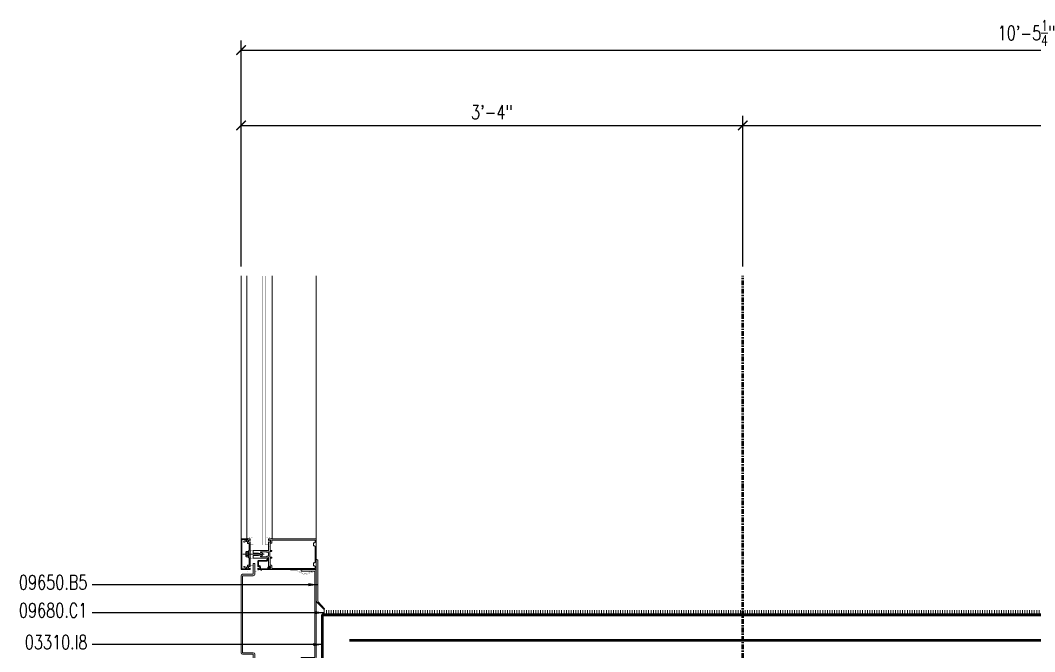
# Model space of a CAD drawing. Header units: inches. Extents: x 4066 to 5785, y 40 to 930.
# Drawn here: x 5122.3 to 5203.2, y 414.7 to 465 of the extents above; entities that cross this region are included whole.
import ezdxf

# ---------------------------------------------------------------- set-up
doc = ezdxf.new("R2010")
doc.units = ezdxf.units.IN
doc.header["$LTSCALE"] = 0.5
doc.header["$MEASUREMENT"] = 0
doc.linetypes.add('CENTER2', pattern=[1.125, 0.75, -0.125, 0.125, -0.125])
doc.layers.get('0').update_dxf_attribs({"lineweight": 18})
doc.layers.get('Defpoints').update_dxf_attribs({"color": 140, "lineweight": 18})
for name, color, linetype, lineweight in [('A-Anno-Dims', 211, 'Continuous', 18), ('A-Anno-Note', 231, 'Continuous', 25), ('A-Detl-Fine', 90, 'Continuous', 18), ('A-Detl-Medm', 31, 'Continuous', 25), ('A-Detl-Thin', 150, 'Continuous', 18), ('A-Detl-Wide', 213, 'Continuous', 50)]:
    doc.layers.add(name, color=color, linetype=linetype, lineweight=lineweight)
doc.styles.add('Arch-Dim', font='romans.shx', dxfattribs={"width": 0.75})
doc.dimstyles.new('Aec-Arch-I-96', dxfattribs={"dimscale": 96, "dimtxt": 0.09375, "dimasz": 0.0625, "dimexe": 0.0625, "dimexo": 0.0625, "dimgap": 0.03125, "dimtad": 1, "dimdec": 4, "dimzin": 3, "dimdsep": 46, "dimlunit": 4, "dimtxsty": 'Arch-Dim', "dimblk": 'ARCHTICK', "dimcen": 0.09375, "dimazin": 2, "dimtfac": 0.75, "dimtdec": 4, "dimtix": 1, "dimtmove": 2, "dimatfit": 2, "dimfxl": 1, "dimtolj": 1, "dimtzin": 0, "dimarcsym": 0})

# ---------------------------------------------------------------- blocks, each defined once
blk = doc.blocks.new('AecDtl_9650C2')
at = {"layer": 'A-Detl-Thin'}
blk.add_lwpolyline([(0.037, 0.588), (0.603, 0.022, 0.414214), (0.647, 0.022), (0.648, 0.023, 0.397145), (0.65, 0.066), (0.157, 0.621, -0.18372), (0.125, 0.704), (0.125, 3.875, 0.414214), (0, 4), (0, 0.677, 0.198912)], format="xyb", close=True, dxfattribs=at)
blk = doc.blocks.new('*U68')
at = {"layer": 'A-Detl-Wide'}
blk.add_lwpolyline([(0, 0.06), (0, 5.5), (145.808, 5.5)], dxfattribs=at)
blk = doc.blocks.new('_ArchTick')
at = {"color": 0, "linetype": 'ByBlock', "const_width": 0.15}
blk.add_lwpolyline([(-0.5, -0.5), (0.5, 0.5)], dxfattribs=at)
blk = doc.blocks.new('*D145')
at = {"layer": 'A-Anno-Dims', "color": 0, "lineweight": -2, "transparency": 16777216}
for p, q in [((5139.916, 445.366), (5139.916, 457.366)), ((5179.917, 445.366), (5179.917, 457.366)), ((5139.916, 456.616), (5179.917, 456.616))]:
    blk.add_line(p, q, dxfattribs=at)
at = {"layer": 'Defpoints', "color": 0, "transparency": 16777216}
for p in [(5179.917, 456.616), (5139.916, 444.616), (5179.917, 444.616)]:
    blk.add_point(p, dxfattribs=at)
at = {"layer": 'A-Anno-Dims', "color": 0, "lineweight": -2, "transparency": 16777216, "xscale": 0.75, "yscale": 0.75, "zscale": 0.75, "rotation": 180}
blk.add_blockref('_ArchTick', (5139.916, 456.616), dxfattribs=at)
at = {"layer": 'A-Anno-Dims', "color": 0, "lineweight": -2, "transparency": 16777216, "xscale": 0.75, "yscale": 0.75, "zscale": 0.75}
blk.add_blockref('_ArchTick', (5179.917, 456.616), dxfattribs=at)
at = {"layer": 'A-Anno-Dims', "color": 0, "transparency": 16777216, "insert": (5159.917, 457.66), "char_height": 1.125, "attachment_point": 5, "style": 'Arch-Dim'}
blk.add_mtext('\\A1;3\'-4"', dxfattribs=at)
blk = doc.blocks.new('*D146')
at = {"layer": 'A-Anno-Dims', "color": 0, "lineweight": -2, "transparency": 16777216}
for p, q in [((5179.917, 445.366), (5179.917, 457.366)), ((5262.162, 367.9), (5262.162, 457.366)), ((5179.917, 456.616), (5262.162, 456.616))]:
    blk.add_line(p, q, dxfattribs=at)
at = {"layer": 'Defpoints', "color": 0, "transparency": 16777216}
for p in [(5262.162, 456.616), (5179.917, 444.616), (5262.162, 367.15)]:
    blk.add_point(p, dxfattribs=at)
at = {"layer": 'A-Anno-Dims', "color": 0, "lineweight": -2, "transparency": 16777216, "xscale": 0.75, "yscale": 0.75, "zscale": 0.75, "rotation": 180}
blk.add_blockref('_ArchTick', (5179.917, 456.616), dxfattribs=at)
at = {"layer": 'A-Anno-Dims', "color": 0, "lineweight": -2, "transparency": 16777216, "xscale": 0.75, "yscale": 0.75, "zscale": 0.75}
blk.add_blockref('_ArchTick', (5262.162, 456.616), dxfattribs=at)
at = {"layer": 'A-Anno-Dims', "color": 0, "transparency": 16777216, "insert": (5221.039, 457.975), "char_height": 1.125, "attachment_point": 5, "style": 'Arch-Dim'}
blk.add_mtext('\\A1;6\'-10{\\H0.750000x;\\S1/4;}"', dxfattribs=at)
blk = doc.blocks.new('*D148')
at = {"layer": 'A-Anno-Dims', "color": 0, "lineweight": -2, "transparency": 16777216}
for p, q in [((5139.916, 445.366), (5139.916, 463.366)), ((5265.163, 451.549), (5265.163, 463.366)), ((5139.916, 462.616), (5265.163, 462.616))]:
    blk.add_line(p, q, dxfattribs=at)
at = {"layer": 'Defpoints', "color": 0, "transparency": 16777216}
for p in [(5265.163, 462.616), (5265.163, 450.799), (5139.916, 444.616)]:
    blk.add_point(p, dxfattribs=at)
at = {"layer": 'A-Anno-Dims', "color": 0, "lineweight": -2, "transparency": 16777216, "xscale": 0.75, "yscale": 0.75, "zscale": 0.75, "rotation": 180}
blk.add_blockref('_ArchTick', (5139.916, 462.616), dxfattribs=at)
at = {"layer": 'A-Anno-Dims', "color": 0, "lineweight": -2, "transparency": 16777216, "xscale": 0.75, "yscale": 0.75, "zscale": 0.75}
blk.add_blockref('_ArchTick', (5265.163, 462.616), dxfattribs=at)
at = {"layer": 'A-Anno-Dims', "color": 0, "transparency": 16777216, "insert": (5202.539, 463.975), "char_height": 1.125, "attachment_point": 5, "style": 'Arch-Dim'}
blk.add_mtext('\\A1;10\'-5{\\H0.750000x;\\S1/4;}"', dxfattribs=at)

msp = doc.modelspace()

# ---------------------------------------------------------------- hatches: boundary and pattern name
at = {"layer": 'A-Detl-Thin'}
h = msp.add_hatch(dxfattribs=at)
h.set_pattern_fill('LINE', color=256, scale=1.5, angle=90, style=0)
h.set_pattern_definition([(90, (5311.91664, 417.59097), (0.1875, 1e-17), [])])
h.paths.add_polyline_path([(5146.41751, 417.96597), (5146.41751, 417.59097), (5292.22557, 417.59097), (5292.22557, 417.96597)], flags=0)

# ---------------------------------------------------------------- linework, layer by layer
at = {"layer": 'A-Detl-Fine'}
for p, q in [((5140.36646, 423.70978), (5140.36608, 444.61564)), ((5142.3986, 423.70978), (5142.39823, 444.61564)), ((5140.36646, 423.70978), (5140.36646, 423.64898)), ((5142.3986, 423.70978), (5142.3986, 423.65077)), ((5140.05512, 422.42923), (5141.74893, 422.42923)), ((5140.30623, 422.58822), (5140.30623, 422.28384)), ((5140.31852, 422.62263), (5140.33723, 422.62263)), ((5140.31852, 422.24944), (5140.33723, 422.24944)), ((5140.33723, 422.62263), (5140.33723, 422.24944)), ((5140.34115, 422.63895), (5140.48083, 422.63895)), ((5140.34115, 422.53749), (5140.48083, 422.53749)), ((5140.34115, 422.33457), (5140.48083, 422.33457)), ((5140.34115, 422.23312), (5140.48083, 422.23312)), ((5140.48083, 422.68604), (5140.52083, 422.68604)), ((5140.48083, 422.68604), (5140.48083, 422.18604)), ((5140.52083, 422.68604), (5140.52083, 422.18604)), ((5140.48083, 422.18604), (5140.52083, 422.18604)), ((5141.54354, 421.1487), (5141.54354, 421.20733))]:
    msp.add_line(p, q, dxfattribs=at)
at = {"layer": 'A-Detl-Fine', "const_width": 0.01111}
for points in [[(5140.89416, 423.78456), (5140.36646, 423.70978)], [(5140.64985, 423.18207), (5140.89416, 423.18207)], [(5141.87089, 423.78456), (5142.3986, 423.70978)], [(5142.11521, 423.18207), (5141.87089, 423.18207)], [(5140.89392, 422.7351), (5140.64962, 422.7351)], [(5140.64938, 421.55989), (5140.89369, 421.55989)], [(5140.64962, 422.12336), (5140.89392, 422.12336)], [(5141.26015, 421.6764), (5141.01583, 421.6764)], [(5140.45307, 421.02877), (5140.45033, 421.09174), (5140.4421, 421.1541), (5140.42839, 421.21525)], [(5140.42839, 420.84229), (5140.4421, 420.90343), (5140.45033, 420.9658), (5140.45307, 421.02877)], [(5140.89369, 421.20808), (5140.64938, 421.20808)], [(5141.01583, 421.0739), (5141.54354, 421.1487)], [(5141.54354, 421.20733), (5141.43054, 421.20733)], [(5144.78716, 421.20771), (5143.84024, 421.20771)], [(5143.84024, 421.20771), (5143.84024, 421.10998)], [(5143.84024, 421.10998), (5144.42658, 421.10998)], [(5144.42667, 421.10815), (5144.47051, 421.06342), (5144.51768, 421.02219), (5144.56788, 420.98462), (5144.62079, 420.95088), (5144.67609, 420.92113), (5144.73345, 420.89551), (5144.79257, 420.87419), (5144.85312, 420.85734), (5144.91479, 420.8451), (5144.97725, 420.83764), (5145.04019, 420.83512)], [(5144.47465, 421.14712), (5144.81747, 421.14712)], [(5144.47486, 421.14565), (5144.51961, 421.10032), (5144.56793, 421.05909), (5144.61947, 421.02211), (5144.67386, 420.98953), (5144.73075, 420.96153), (5144.78978, 420.93826), (5144.8506, 420.91988), (5144.91284, 420.90656), (5144.97616, 420.89844), (5145.04019, 420.8957)], [(5144.78716, 421.20771), (5144.80243, 421.20356), (5144.8133, 421.19269), (5144.81745, 421.17742)], [(5144.81747, 421.14712), (5144.81747, 421.17742)], [(5145.04019, 420.8957), (5145.1186, 420.89992), (5145.19615, 420.91227), (5145.27199, 420.93234), (5145.34526, 420.95969), (5145.4151, 420.9939)], [(5145.04019, 420.83512), (5145.11049, 420.83841), (5145.18057, 420.84804), (5145.2498, 420.86369), (5145.31757, 420.88501), (5145.38327, 420.91167), (5145.44627, 420.94334), (5145.50595, 420.97967)], [(5145.32579, 421.08639), (5145.32093, 421.08507), (5145.31748, 421.08162), (5145.31616, 421.07676)], [(5145.31616, 421.07676), (5145.31662, 421.07383), (5145.31794, 421.07121), (5145.31999, 421.06909)], [(5145.31997, 421.06907), (5145.41417, 420.9938)], [(5145.32832, 421.08606), (5145.32749, 421.08623), (5145.32664, 421.08635), (5145.32579, 421.08639)], [(5145.5933, 421.02029), (5145.32832, 421.08607)], [(5145.50576, 420.97959), (5145.57869, 420.96149)], [(5145.57873, 420.96147), (5145.58071, 420.96115), (5145.58281, 420.96094), (5145.58488, 420.96087)], [(5145.58488, 420.96087), (5145.60015, 420.96502), (5145.61103, 420.9759), (5145.61518, 420.99117)], [(5145.61518, 420.99117), (5145.61237, 421.0039), (5145.6047, 421.01411), (5145.59328, 421.02029)]]:
    msp.add_lwpolyline(points, dxfattribs=at)
at = {"layer": 'A-Detl-Fine', "linetype": 'Continuous', "const_width": 0.01111}
for points in [[(5140.89392, 422.67403), (5140.89392, 422.7351)], [(5140.89392, 422.12336), (5140.89392, 422.18444)]]:
    msp.add_lwpolyline(points, dxfattribs=at)
at = {"layer": 'A-Detl-Fine'}
for centre, radius, start, end in [((5140.36054, 422.58822), 0.05431, 110.9107, 249.0893), ((5140.36054, 422.28384), 0.05431, 110.9107, 249.0893), ((5140.47108, 422.43604), 0.16485, 142.0123, 217.9877)]:
    msp.add_arc(centre, radius, start, end, dxfattribs=at)
at = {"layer": 'A-Detl-Medm', "linetype": 'Continuous', "const_width": 0.01111}
for points in [[(5140.89411, 423.16215), (5140.89357, 444.61564)], [(5141.13843, 423.16215), (5141.13788, 444.61564)], [(5141.62649, 444.61564), (5141.62704, 423.16215)], [(5141.87077, 444.61564), (5141.87114, 423.16215)], [(5141.87114, 423.16215), (5140.89392, 423.16215)], [(5141.62684, 423.40645), (5141.13823, 423.40645)]]:
    msp.add_lwpolyline(points, dxfattribs=at)
at = {"layer": 'A-Detl-Thin'}
for p, q in [((5139.91669, 423.65077), (5139.91632, 444.61564)), ((5145.91701, 423.65077), (5145.9165, 444.61564)), ((5139.91669, 421.20771), (5139.91669, 423.65077)), ((5139.91669, 423.65077), (5140.35058, 423.65077)), ((5140.33105, 423.60189), (5139.97533, 423.60189)), ((5139.97533, 423.60189), (5139.97533, 421.25657)), ((5140.33105, 423.57258), (5140.33105, 423.60189)), ((5140.33107, 423.57258), (5140.33105, 423.57258)), ((5140.3364, 423.55287), (5140.33107, 423.57258)), ((5140.35041, 423.53887), (5140.3364, 423.55287)), ((5140.37012, 423.53353), (5140.35041, 423.53887)), ((5140.35058, 423.65077), (5140.35058, 423.65073)), ((5140.35058, 423.65073), (5140.38015, 423.64272)), ((5140.38983, 423.53886), (5140.37012, 423.53353)), ((5140.38015, 423.64272), (5140.40117, 423.6217)), ((5140.40384, 423.55287), (5140.38983, 423.53886)), ((5140.40117, 423.6217), (5140.4092, 423.59213)), ((5140.40918, 423.57258), (5140.40384, 423.55287)), ((5140.40922, 423.57258), (5140.40918, 423.57258)), ((5140.4092, 423.59213), (5140.40922, 423.59213)), ((5140.40922, 423.59213), (5140.40922, 423.57258)), ((5142.11543, 423.55109), (5142.11543, 423.63122)), ((5142.11543, 423.63122), (5142.11547, 423.63122)), ((5142.11547, 423.55109), (5142.11543, 423.55109)), ((5142.11543, 423.05466), (5142.11543, 423.39863)), ((5142.11543, 423.39863), (5142.11547, 423.39863)), ((5142.1301, 423.03999), (5142.11543, 423.05466)), ((5142.11543, 423.02533), (5142.1301, 423.03999)), ((5142.11543, 422.68624), (5142.11543, 423.02533)), ((5142.11547, 423.63122), (5142.11814, 423.64106)), ((5142.11991, 423.54055), (5142.11547, 423.55109)), ((5142.11547, 423.39863), (5142.11991, 423.40917)), ((5142.11814, 423.64106), (5142.12513, 423.64806)), ((5142.1299, 423.53643), (5142.11991, 423.54055)), ((5142.11991, 423.40917), (5142.1299, 423.41329)), ((5142.12513, 423.64806), (5142.13498, 423.65073)), ((5142.14048, 423.54078), (5142.1299, 423.53643)), ((5142.1299, 423.41329), (5142.14048, 423.40894)), ((5142.13498, 423.65073), (5142.13498, 423.65077)), ((5142.13498, 423.65077), (5145.91684, 423.65077)), ((5142.14054, 423.54077), (5142.14048, 423.54078)), ((5142.14048, 423.40894), (5142.14048, 423.40899)), ((5142.14048, 423.40899), (5142.15878, 423.39485)), ((5142.15883, 423.55488), (5142.14054, 423.54077)), ((5142.15878, 423.39485), (5142.17995, 423.38604)), ((5142.17999, 423.56367), (5142.15883, 423.55488)), ((5142.17995, 423.38604), (5142.20288, 423.38301)), ((5142.2029, 423.56669), (5142.17999, 423.56367)), ((5142.20288, 423.38301), (5142.2029, 423.38299)), ((5142.21317, 423.56671), (5142.2029, 423.56671)), ((5142.2029, 423.56671), (5142.2029, 423.56669)), ((5142.2029, 423.38299), (5142.21317, 423.38299)), ((5142.23782, 423.56004), (5142.21317, 423.56671)), ((5142.21317, 423.38301), (5142.23782, 423.38968)), ((5142.21317, 423.38299), (5142.21317, 423.38301)), ((5142.3402, 423.30384), (5142.23759, 423.30384)), ((5142.23759, 423.30384), (5142.23759, 422.7351)), ((5142.25535, 423.54251), (5142.23782, 423.56004)), ((5142.23782, 423.38968), (5142.25535, 423.40721)), ((5142.262, 423.51785), (5142.25535, 423.54251)), ((5142.25535, 423.40721), (5142.262, 423.43187)), ((5142.26202, 423.51785), (5142.262, 423.51785)), ((5142.262, 423.43187), (5142.26202, 423.43187)), ((5142.26202, 423.43187), (5142.26202, 423.51785)), ((5142.35005, 423.30654), (5142.3402, 423.30388)), ((5142.3402, 423.30388), (5142.3402, 423.30384)), ((5142.35705, 423.31354), (5142.35005, 423.30654)), ((5142.35973, 423.32338), (5142.35705, 423.31354)), ((5142.35975, 423.32338), (5142.35973, 423.32338)), ((5142.35977, 423.52373), (5142.35975, 423.52373)), ((5142.35975, 423.52373), (5142.35975, 423.32338)), ((5142.36376, 423.53851), (5142.35977, 423.52373)), ((5142.37427, 423.54902), (5142.36376, 423.53851)), ((5142.38906, 423.55301), (5142.37427, 423.54902)), ((5145.81912, 423.55303), (5142.38906, 423.55303)), ((5142.38906, 423.55303), (5142.38906, 423.55301)), ((5145.70184, 423.1084), (5145.70184, 423.33805)), ((5145.70184, 423.33805), (5145.76048, 423.33805)), ((5145.76048, 423.1084), (5145.70184, 423.1084)), ((5145.76048, 423.33806), (5145.79006, 423.34607)), ((5145.76048, 423.33805), (5145.76048, 423.33806)), ((5145.76048, 423.10838), (5145.76048, 423.1084)), ((5145.79006, 423.10038), (5145.76048, 423.10838)), ((5145.79006, 423.34607), (5145.81109, 423.3671)), ((5145.81109, 423.07934), (5145.79006, 423.10038)), ((5145.81109, 423.3671), (5145.81908, 423.39669)), ((5145.81908, 423.04976), (5145.81109, 423.07934)), ((5145.81908, 423.39669), (5145.81912, 423.39669)), ((5145.81912, 423.04976), (5145.81908, 423.04976)), ((5145.81912, 423.39669), (5145.81912, 423.55303)), ((5145.81912, 421.80869), (5145.81912, 423.04976)), ((5145.91684, 423.65077), (5145.91684, 421.20771)), ((5140.87925, 422.68136), (5140.89392, 422.69601)), ((5140.89392, 422.6667), (5140.87925, 422.68136)), ((5140.87925, 422.5807), (5140.89392, 422.59536)), ((5140.89392, 422.56605), (5140.87925, 422.5807)), ((5140.87925, 422.27776), (5140.89392, 422.29242)), ((5140.89392, 422.2631), (5140.87925, 422.27776)), ((5140.89392, 422.69601), (5140.89392, 422.7351)), ((5140.89392, 422.7351), (5142.0314, 422.7351)), ((5140.89392, 422.59536), (5140.89392, 422.6667)), ((5140.89392, 422.52696), (5140.89392, 422.56605)), ((5141.31413, 422.52696), (5140.89392, 422.52696)), ((5140.89392, 422.29242), (5140.89392, 422.33152)), ((5140.89392, 422.33152), (5141.31413, 422.33152)), ((5140.89392, 422.19178), (5140.89392, 422.2631)), ((5141.52726, 422.46983), (5141.31413, 422.52696)), ((5141.31413, 422.33152), (5141.52726, 422.38862)), ((5141.47431, 422.59864), (5141.47771, 422.62439)), ((5141.49466, 422.57976), (5141.47431, 422.59864)), ((5141.47432, 422.25982), (5141.49468, 422.2787)), ((5141.47771, 422.23408), (5141.47432, 422.25982)), ((5141.47771, 422.62439), (5141.50225, 422.63735)), ((5141.50225, 422.2211), (5141.47771, 422.23408)), ((5141.49468, 422.57974), (5141.49466, 422.57976)), ((5141.55257, 422.56423), (5141.49468, 422.57974)), ((5141.49468, 422.27872), (5141.55257, 422.29424)), ((5141.49468, 422.2787), (5141.49468, 422.27872)), ((5141.50225, 422.63735), (5141.50225, 422.63739)), ((5141.50225, 422.63739), (5141.9552, 422.63739)), ((5141.50225, 422.22109), (5141.50225, 422.2211)), ((5141.9552, 422.22109), (5141.50225, 422.22109)), ((5141.52726, 422.46982), (5141.52726, 422.46983)), ((5141.55496, 422.44631), (5141.52726, 422.46982)), ((5141.52726, 422.38864), (5141.55496, 422.41215)), ((5141.52726, 422.38862), (5141.52726, 422.38864)), ((5141.55255, 422.56422), (5141.55257, 422.56423)), ((5141.6033, 422.53958), (5141.55255, 422.56422)), ((5141.55255, 422.29424), (5141.6033, 422.31888)), ((5141.55257, 422.29424), (5141.55255, 422.29424)), ((5141.55496, 422.41215), (5141.55496, 422.44631)), ((5141.63713, 422.50101), (5141.6033, 422.53958)), ((5141.6033, 422.31888), (5141.63713, 422.35745)), ((5141.65405, 422.45408), (5141.63713, 422.50101)), ((5141.63713, 422.35745), (5141.65405, 422.40437)), ((5141.65405, 422.40437), (5141.65405, 422.45408)), ((5141.9552, 422.63739), (5141.9552, 422.63742)), ((5141.9552, 422.63742), (5141.97917, 422.60621)), ((5141.95521, 422.22112), (5141.9552, 422.22109)), ((5141.97922, 422.25232), (5141.95521, 422.22112)), ((5141.97917, 422.60621), (5142.01221, 422.58597)), ((5142.01227, 422.27254), (5141.97922, 422.25232)), ((5142.01221, 422.58597), (5142.05091, 422.57877)), ((5142.05096, 422.27971), (5142.01227, 422.27254)), ((5142.0314, 422.7351), (5142.03632, 422.73375)), ((5142.03632, 422.73375), (5142.03982, 422.73026)), ((5142.03982, 422.73026), (5142.04116, 422.72533)), ((5142.04116, 422.72533), (5142.04118, 422.72533)), ((5142.04118, 422.72533), (5142.04118, 422.68624)), ((5142.04118, 422.68624), (5142.0412, 422.68624)), ((5142.0412, 422.68624), (5142.04252, 422.68132)), ((5142.04252, 422.68132), (5142.04602, 422.67782)), ((5142.04602, 422.67782), (5142.05094, 422.6765)), ((5142.05091, 422.57877), (5142.05094, 422.57875)), ((5142.05094, 422.6765), (5142.05094, 422.67646)), ((5142.05094, 422.67646), (5142.10567, 422.67646)), ((5142.05094, 422.57875), (5142.11543, 422.57875)), ((5142.11543, 422.27972), (5142.05094, 422.27972)), ((5142.05094, 422.27972), (5142.05096, 422.27971)), ((5142.10567, 422.67648), (5142.1106, 422.67781)), ((5142.10567, 422.67646), (5142.10567, 422.67648)), ((5142.1106, 422.67781), (5142.1141, 422.68132)), ((5142.1141, 422.68132), (5142.11543, 422.68624)), ((5142.11543, 422.57875), (5142.11543, 422.27972)), ((5142.3402, 422.65693), (5142.21317, 422.65693)), ((5142.21317, 422.65693), (5142.21317, 422.20154)), ((5142.23759, 422.7351), (5142.3402, 422.7351)), ((5142.3402, 422.7351), (5142.3402, 422.73508)), ((5142.3402, 422.73508), (5142.35005, 422.7324)), ((5142.35005, 422.65962), (5142.3402, 422.65695)), ((5142.3402, 422.65695), (5142.3402, 422.65693)), ((5142.35005, 422.7324), (5142.35705, 422.7254)), ((5142.35705, 422.66661), (5142.35005, 422.65962)), ((5142.35705, 422.7254), (5142.35971, 422.71555)), ((5142.35973, 422.67646), (5142.35705, 422.66661)), ((5142.35971, 422.71555), (5142.35975, 422.71555)), ((5142.35975, 422.67646), (5142.35973, 422.67646)), ((5142.35975, 422.71555), (5142.35975, 422.67646)), ((5140.87925, 422.17711), (5140.89392, 422.19178)), ((5140.89392, 422.16245), (5140.87925, 422.17711)), ((5140.89392, 422.12336), (5140.89392, 422.16245)), ((5142.0314, 422.12336), (5140.89392, 422.12336)), ((5141.26041, 421.8742), (5141.26037, 421.87418)), ((5141.26037, 421.87418), (5141.26037, 421.45983)), ((5141.26037, 421.45983), (5141.26041, 421.45983)), ((5141.2684, 421.90378), (5141.26041, 421.8742)), ((5141.26041, 421.45983), (5141.26484, 421.44928)), ((5141.26484, 421.44928), (5141.27484, 421.44516)), ((5141.28943, 421.9248), (5141.2684, 421.90378)), ((5141.27484, 421.44516), (5141.28541, 421.44952)), ((5141.28541, 421.44952), (5141.28545, 421.4495)), ((5141.28545, 421.4495), (5141.30377, 421.46361)), ((5141.31901, 421.93278), (5141.28943, 421.9248)), ((5141.30377, 421.46361), (5141.32493, 421.47241)), ((5141.92684, 421.9328), (5141.31901, 421.9328)), ((5141.31901, 421.9328), (5141.31901, 421.93278)), ((5141.31901, 421.5341), (5141.31901, 421.87418)), ((5141.31901, 421.87418), (5141.92684, 421.87418)), ((5141.3581, 421.5341), (5141.31901, 421.5341)), ((5141.32493, 421.47241), (5141.34783, 421.47544)), ((5141.34783, 421.47544), (5141.34783, 421.47546)), ((5141.34783, 421.47546), (5141.3581, 421.47546)), ((5141.3581, 421.53408), (5141.3581, 421.5341)), ((5141.41235, 421.51943), (5141.3581, 421.53408)), ((5141.3581, 421.47546), (5141.3581, 421.47544)), ((5141.3581, 421.47544), (5141.38274, 421.46877)), ((5141.38274, 421.46877), (5141.40026, 421.45125)), ((5141.40026, 421.45125), (5141.40694, 421.4266)), ((5141.40694, 421.4266), (5141.40696, 421.4266)), ((5141.40696, 421.4266), (5141.40696, 421.3406)), ((5141.45092, 421.48086), (5141.41235, 421.51943)), ((5141.46557, 421.4266), (5141.45092, 421.48086)), ((5141.46559, 421.4266), (5141.46557, 421.4266)), ((5141.46559, 421.26635), (5141.46559, 421.4266)), ((5142.049, 422.05496), (5141.92684, 421.9328)), ((5141.92684, 421.87418), (5141.94205, 421.87619)), ((5141.94205, 421.87619), (5141.95611, 421.88201)), ((5141.95611, 421.88201), (5141.96829, 421.89135)), ((5141.96829, 421.89135), (5141.96831, 421.89135)), ((5141.96831, 421.89135), (5142.09044, 422.01349)), ((5142.03632, 422.12472), (5142.0314, 422.12339)), ((5142.0314, 422.12339), (5142.0314, 422.12336)), ((5142.03982, 422.12822), (5142.03632, 422.12472)), ((5142.04116, 422.13314), (5142.03982, 422.12822)), ((5142.04118, 422.13314), (5142.04116, 422.13314)), ((5142.0412, 422.17223), (5142.04118, 422.17223)), ((5142.04118, 422.17223), (5142.04118, 422.13314)), ((5142.04252, 422.17716), (5142.0412, 422.17223)), ((5142.04602, 422.18065), (5142.04252, 422.17716)), ((5142.05094, 422.18197), (5142.04602, 422.18065)), ((5142.04904, 422.16245), (5142.049, 422.16245)), ((5142.049, 422.16245), (5142.049, 422.05496)), ((5142.05169, 422.1723), (5142.04904, 422.16245)), ((5142.10567, 422.18199), (5142.05094, 422.18199)), ((5142.05094, 422.18199), (5142.05094, 422.18197)), ((5142.05869, 422.1793), (5142.05169, 422.1723)), ((5142.06854, 422.18196), (5142.05869, 422.1793)), ((5142.08809, 422.18199), (5142.06854, 422.18199)), ((5142.06854, 422.18199), (5142.06854, 422.18196)), ((5142.11543, 421.4002), (5142.08585, 421.39221)), ((5142.08809, 422.18197), (5142.08809, 422.18199)), ((5142.09794, 422.17931), (5142.08809, 422.18197)), ((5142.09044, 422.01351), (5142.09979, 422.02569)), ((5142.09044, 422.01349), (5142.09044, 422.01351)), ((5142.10495, 422.1723), (5142.09794, 422.17931)), ((5142.09979, 422.02569), (5142.10561, 422.03975)), ((5142.10762, 422.16245), (5142.10495, 422.1723)), ((5142.10561, 422.03975), (5142.10762, 422.05496)), ((5142.1106, 422.18066), (5142.10567, 422.18199)), ((5142.10763, 422.16245), (5142.10762, 422.16245)), ((5142.10762, 422.05496), (5142.10763, 422.05496)), ((5142.10763, 422.05496), (5142.10763, 422.16245)), ((5142.1141, 422.17716), (5142.1106, 422.18066)), ((5142.11543, 422.17223), (5142.1141, 422.17716)), ((5142.11543, 421.83312), (5142.11543, 422.17223)), ((5142.1301, 421.81848), (5142.11543, 421.83312)), ((5142.11543, 421.80381), (5142.1301, 421.81848)), ((5142.11543, 421.45983), (5142.11543, 421.80381)), ((5142.11547, 421.45983), (5142.11543, 421.45983)), ((5142.21317, 421.40021), (5142.11543, 421.40021)), ((5142.11543, 421.40021), (5142.11543, 421.4002)), ((5142.11991, 421.44929), (5142.11547, 421.45983)), ((5142.1299, 421.44516), (5142.11991, 421.44929)), ((5142.14048, 421.44952), (5142.1299, 421.44516)), ((5142.14054, 421.44952), (5142.14048, 421.44952)), ((5142.15883, 421.46363), (5142.14054, 421.44952)), ((5142.17999, 421.47243), (5142.15883, 421.46363)), ((5142.2029, 421.47544), (5142.17999, 421.47243)), ((5142.21317, 421.47546), (5142.2029, 421.47546)), ((5142.2029, 421.47546), (5142.2029, 421.47544)), ((5142.21317, 422.20154), (5142.3402, 422.20154)), ((5142.23782, 421.4688), (5142.21317, 421.47546)), ((5142.23477, 421.39081), (5142.21317, 421.40021)), ((5142.3402, 422.12336), (5142.23759, 422.12336)), ((5142.23759, 422.12336), (5142.23759, 421.55462)), ((5142.23759, 421.55462), (5142.3402, 421.55462)), ((5142.25535, 421.45126), (5142.23782, 421.4688)), ((5142.262, 421.4266), (5142.25535, 421.45126)), ((5142.26202, 421.4266), (5142.262, 421.4266)), ((5142.26202, 421.3406), (5142.26202, 421.4266)), ((5142.3402, 422.20154), (5142.3402, 422.20152)), ((5142.3402, 422.20152), (5142.35005, 422.19885)), ((5142.35005, 422.12606), (5142.3402, 422.12339)), ((5142.3402, 422.12339), (5142.3402, 422.12336)), ((5142.3402, 421.55462), (5142.3402, 421.5546)), ((5142.3402, 421.5546), (5142.35005, 421.55192)), ((5142.35005, 422.19885), (5142.35705, 422.19184)), ((5142.35705, 422.13306), (5142.35005, 422.12606)), ((5142.35005, 421.55192), (5142.35705, 421.54492)), ((5142.35705, 422.19184), (5142.35971, 422.18199)), ((5142.35973, 422.1429), (5142.35705, 422.13306)), ((5142.35705, 421.54492), (5142.35971, 421.53507)), ((5142.35971, 422.18199), (5142.35975, 422.18199)), ((5142.35971, 421.53507), (5142.35975, 421.53507)), ((5142.35975, 422.1429), (5142.35973, 422.1429)), ((5142.35975, 422.18199), (5142.35975, 422.1429)), ((5142.35975, 421.53507), (5142.35975, 421.33475)), ((5145.70184, 421.52042), (5145.70184, 421.75006)), ((5145.70184, 421.75006), (5145.76048, 421.75006)), ((5145.76048, 421.52042), (5145.70184, 421.52042)), ((5145.76048, 421.75008), (5145.79006, 421.75807)), ((5145.76048, 421.75006), (5145.76048, 421.75008)), ((5145.76048, 421.52041), (5145.76048, 421.52042)), ((5145.79006, 421.51241), (5145.76048, 421.52041)), ((5145.79006, 421.75807), (5145.81109, 421.77911)), ((5145.81109, 421.49137), (5145.79006, 421.51241)), ((5145.81109, 421.77911), (5145.81908, 421.80869)), ((5145.81908, 421.46178), (5145.81109, 421.49137)), ((5145.81908, 421.80869), (5145.81912, 421.80869)), ((5145.81912, 421.46178), (5145.81908, 421.46178)), ((5145.81912, 421.30544), (5145.81912, 421.46178)), ((5140.35058, 421.20771), (5139.91669, 421.20771)), ((5139.97533, 421.25657), (5140.33105, 421.25657)), ((5140.33105, 421.25657), (5140.33105, 421.28589)), ((5140.33105, 421.28589), (5140.33107, 421.28589)), ((5140.33107, 421.28589), (5140.33641, 421.30561)), ((5140.33641, 421.30561), (5140.35042, 421.31962)), ((5140.35042, 421.31962), (5140.37012, 421.32495)), ((5140.38015, 421.21576), (5140.35058, 421.20775)), ((5140.35058, 421.20775), (5140.35058, 421.20771)), ((5140.37012, 421.32495), (5140.38983, 421.31961)), ((5140.40117, 421.23678), (5140.38015, 421.21576)), ((5140.38983, 421.31961), (5140.40384, 421.3056)), ((5140.40918, 421.26635), (5140.40117, 421.23678)), ((5140.40384, 421.3056), (5140.40918, 421.28589)), ((5140.40918, 421.28589), (5140.40922, 421.28589)), ((5140.40922, 421.26635), (5140.40918, 421.26635)), ((5140.40922, 421.28589), (5140.40922, 421.26635)), ((5141.26041, 421.30738), (5141.26037, 421.30738)), ((5141.26037, 421.30738), (5141.26037, 421.22725)), ((5141.26037, 421.22725), (5141.26041, 421.22725)), ((5141.26484, 421.31792), (5141.26041, 421.30738)), ((5141.26041, 421.22725), (5141.26306, 421.21741)), ((5141.26306, 421.21741), (5141.27007, 421.2104)), ((5141.27484, 421.32204), (5141.26484, 421.31792)), ((5141.27007, 421.2104), (5141.27992, 421.20775)), ((5141.28541, 421.31769), (5141.27484, 421.32204)), ((5141.27992, 421.20775), (5141.27992, 421.20771)), ((5141.27992, 421.20771), (5142.09591, 421.20771)), ((5141.30373, 421.30363), (5141.28541, 421.31775)), ((5141.28541, 421.31775), (5141.28541, 421.31769)), ((5141.32489, 421.29482), (5141.30373, 421.30363)), ((5141.34781, 421.29177), (5141.32489, 421.29482)), ((5141.34783, 421.29175), (5141.34781, 421.29177)), ((5141.3581, 421.29175), (5141.34783, 421.29175)), ((5141.38274, 421.29844), (5141.3581, 421.29177)), ((5141.3581, 421.29177), (5141.3581, 421.29175)), ((5141.40026, 421.31596), (5141.38274, 421.29844)), ((5141.40694, 421.3406), (5141.40026, 421.31596)), ((5141.40696, 421.3406), (5141.40694, 421.3406)), ((5142.05681, 421.26635), (5141.46559, 421.26635)), ((5142.05683, 421.34161), (5142.05681, 421.34159)), ((5142.05681, 421.34159), (5142.05681, 421.26635)), ((5142.06483, 421.37119), (5142.05683, 421.34161)), ((5142.08585, 421.39221), (5142.06483, 421.37119)), ((5142.09591, 421.20773), (5142.10576, 421.2104)), ((5142.09591, 421.20771), (5142.09591, 421.20773)), ((5142.10576, 421.2104), (5142.11276, 421.2174)), ((5142.11276, 421.2174), (5142.11543, 421.22725)), ((5142.11543, 421.34159), (5142.16431, 421.34159)), ((5142.11543, 421.22725), (5142.11543, 421.34159)), ((5142.11543, 421.22725), (5142.11543, 421.30738)), ((5142.11543, 421.30738), (5142.11547, 421.30738)), ((5142.11547, 421.22725), (5142.11543, 421.22725)), ((5142.11547, 421.30738), (5142.11991, 421.31792)), ((5142.11814, 421.21741), (5142.11547, 421.22725)), ((5142.12513, 421.21041), (5142.11814, 421.21741)), ((5142.11991, 421.31792), (5142.1299, 421.32204)), ((5142.13498, 421.20775), (5142.12513, 421.21041)), ((5142.1299, 421.32204), (5142.14048, 421.31769)), ((5142.13498, 421.20771), (5142.13498, 421.20775)), ((5145.91684, 421.20771), (5142.13498, 421.20771)), ((5142.14048, 421.31769), (5142.14048, 421.31775)), ((5142.14048, 421.31775), (5142.15878, 421.30361)), ((5142.15878, 421.30361), (5142.17995, 421.29479)), ((5142.16431, 421.34159), (5142.16431, 421.32205)), ((5142.16431, 421.32205), (5142.16433, 421.32205)), ((5142.16433, 421.32205), (5142.16848, 421.31179)), ((5142.16848, 421.31179), (5142.17802, 421.30741)), ((5142.17802, 421.30741), (5142.18851, 421.31097)), ((5142.17995, 421.29479), (5142.20288, 421.29177)), ((5142.18851, 421.31097), (5142.18853, 421.31094)), ((5142.18853, 421.31094), (5142.23232, 421.3487)), ((5142.20288, 421.29177), (5142.2029, 421.29175)), ((5142.2029, 421.29175), (5142.21317, 421.29175)), ((5142.21317, 421.29175), (5142.23782, 421.29841)), ((5142.2323, 421.34872), (5142.24253, 421.36995)), ((5142.23232, 421.3487), (5142.2323, 421.34872)), ((5142.24253, 421.36995), (5142.23477, 421.39081)), ((5142.23782, 421.29841), (5142.25535, 421.31594)), ((5142.25535, 421.31594), (5142.262, 421.3406)), ((5142.262, 421.3406), (5142.26202, 421.3406)), ((5142.35975, 421.33475), (5142.35977, 421.33475)), ((5142.35977, 421.33475), (5142.36375, 421.31997)), ((5142.36375, 421.31997), (5142.37426, 421.30945)), ((5142.37426, 421.30945), (5142.38906, 421.30546)), ((5142.38906, 421.30546), (5142.38906, 421.30544)), ((5142.38906, 421.30544), (5145.81912, 421.30544))]:
    msp.add_line(p, q, dxfattribs=at)
msp.add_lwpolyline([(5140.18446, 423.39597), (5140.18444, 423.39599), (5140.1647, 423.39077), (5140.14557, 423.3959), (5140.13108, 423.4103), (5140.12585, 423.43005), (5140.13099, 423.44918), (5140.14539, 423.46366), (5140.14537, 423.46368), (5140.32383, 423.56671), (5140.32385, 423.56675), (5140.35636, 423.5352), (5140.39824, 423.54207), (5140.41896, 423.58235), (5140.419, 423.58235), (5140.419, 423.62144), (5140.41902, 423.62144), (5140.42302, 423.63622), (5140.43353, 423.64673), (5140.44831, 423.65073), (5140.44831, 423.65077), (5140.63007, 423.65077), (5140.63007, 423.65073), (5140.63992, 423.64806), (5140.64692, 423.64106), (5140.64958, 423.63122), (5140.64962, 423.63122), (5140.64962, 423.55109), (5140.6496, 423.55109), (5140.64515, 423.54055), (5140.63516, 423.53643), (5140.62457, 423.54078), (5140.62454, 423.54073), (5140.60625, 423.55485), (5140.58508, 423.56366), (5140.56216, 423.56669), (5140.56216, 423.56671), (5140.55189, 423.56671), (5140.55189, 423.56669), (5140.52725, 423.56004), (5140.50972, 423.54252), (5140.50305, 423.51785), (5140.50304, 423.51785), (5140.50304, 423.43187), (5140.50305, 423.43187), (5140.5097, 423.40722), (5140.52723, 423.3897), (5140.55189, 423.38303), (5140.55189, 423.38299), (5140.56216, 423.38299), (5140.56216, 423.38301), (5140.58507, 423.38604), (5140.60624, 423.39484), (5140.62454, 423.40897), (5140.62457, 423.40894), (5140.63516, 423.41329), (5140.64515, 423.40917), (5140.64958, 423.39863), (5140.64962, 423.39863), (5140.64962, 422.64911), (5140.66427, 422.63445), (5140.64962, 422.61979), (5140.64962, 422.23867), (5140.66427, 422.22402), (5140.64962, 422.20936), (5140.64962, 421.45983), (5140.6496, 421.45983), (5140.64515, 421.44929), (5140.63516, 421.44516), (5140.62457, 421.44952), (5140.62454, 421.44948), (5140.60625, 421.46361), (5140.58508, 421.47241), (5140.56216, 421.47544), (5140.56216, 421.47546), (5140.55189, 421.47546), (5140.55189, 421.47544), (5140.52725, 421.4688), (5140.50972, 421.45127), (5140.50305, 421.4266), (5140.50304, 421.4266), (5140.50304, 421.3406), (5140.50305, 421.3406), (5140.5097, 421.31596), (5140.52723, 421.29843), (5140.55189, 421.29177), (5140.55189, 421.29175), (5140.56216, 421.29175), (5140.56216, 421.29177), (5140.58507, 421.29479), (5140.60624, 421.30359), (5140.62454, 421.31773), (5140.62457, 421.31769), (5140.63516, 421.32204), (5140.64515, 421.31792), (5140.64958, 421.30738), (5140.64962, 421.30738), (5140.64962, 421.22725), (5140.64958, 421.22725), (5140.64692, 421.21741), (5140.63992, 421.21041), (5140.63007, 421.20775), (5140.63007, 421.20771), (5140.44831, 421.20771), (5140.44831, 421.20773), (5140.43352, 421.21173), (5140.42301, 421.22224), (5140.41902, 421.23702), (5140.419, 421.23702), (5140.419, 421.27611), (5140.41896, 421.27611), (5140.39825, 421.31638), (5140.35638, 421.32327), (5140.32385, 421.29175), (5140.32383, 421.29175), (5140.14537, 421.39479), (5140.14537, 421.39483), (5140.13098, 421.40931), (5140.12586, 421.42844), (5140.1311, 421.44817), (5140.14558, 421.46258), (5140.16471, 421.46771), (5140.18444, 421.46248), (5140.18446, 421.4625), (5140.28724, 421.40315), (5140.419, 421.40315), (5140.419, 421.51455), (5140.41902, 421.51457), (5140.42703, 421.54413), (5140.44805, 421.56515), (5140.47761, 421.57315), (5140.47761, 421.57319), (5140.55189, 421.57319), (5140.55189, 422.11163), (5140.52746, 422.13608), (5140.52746, 422.41458), (5140.54213, 422.42923), (5140.52746, 422.44389), (5140.52746, 422.7224), (5140.55189, 422.74683), (5140.55189, 423.28528), (5140.47761, 423.28528), (5140.47761, 423.2853), (5140.44803, 423.29332), (5140.42701, 423.31435), (5140.41902, 423.34392), (5140.419, 423.3439), (5140.419, 423.45531), (5140.28724, 423.45531)], close=True, dxfattribs=at)
for points in [[(5139.91671, 414.58528), (5139.91671, 420.71625, -0.41421356), (5140.04171, 420.84125), (5140.87829, 420.84125, 0.41421356), (5140.89392, 420.85688), (5140.89392, 421.69632), (5141.01607, 421.69632), (5141.01607, 420.8441, -0.41421356), (5140.89107, 420.7191), (5140.05449, 420.7191, 0.41421356), (5140.03887, 420.70347), (5140.03887, 414.59806, 0.41421356), (5140.05449, 414.58244), (5140.89107, 414.58244, -0.41421356), (5141.01607, 414.45744), (5141.01607, 413.60522), (5140.89392, 413.60522), (5140.89392, 414.44465, 0.41421356), (5140.87829, 414.46028), (5140.04171, 414.46028, -0.41421356)], [(5145.79184, 421.20771, -0.41421356), (5145.91684, 421.08271), (5145.91684, 414.21882, -0.41421356), (5145.79184, 414.09382), (5144.70094, 414.09382), (5144.70094, 414.21598), (5145.77906, 414.21598, 0.41421356), (5145.79469, 414.23161), (5145.79469, 421.06992, 0.41421356), (5145.77906, 421.08555), (5144.70094, 421.08555), (5144.70094, 421.20771)]]:
    msp.add_lwpolyline(points, format="xyb", close=True, dxfattribs=at)
at = {"layer": 'A-Detl-Wide', "linetype": 'CENTER2'}
msp.add_line((5179.91674, 373.68279), (5179.91674, 444.61564), dxfattribs=at)
at = {"layer": 'A-Detl-Wide'}
for points in [[(5292.22557, 417.59097), (5146.41751, 417.59097)], [(5148.55824, 415.59097), (5292.22557, 415.59097)]]:
    msp.add_lwpolyline(points, dxfattribs=at)

# ---------------------------------------------------------------- block references
at = {"layer": 'A-Detl-Medm'}
msp.add_blockref('AecDtl_9650C2', (5145.91751, 418.02577), dxfattribs=at)
at = {"layer": 'A-Detl-Wide'}
msp.add_blockref('*U68', (5146.41751, 412.09097), dxfattribs=at)

# ---------------------------------------------------------------- texts
at = {"layer": 'A-Anno-Note', "char_height": 1.125, "attachment_point": 9, "style": 'Arch-Dim'}
for s, insert in [('09650.B5', (5127.66675, 419.63199)), ('09680.C1', (5127.6668, 417.40023)), ('03310.I8', (5127.66683, 414.85821))]:
    msp.add_mtext(s, dxfattribs=dict(at, insert=insert))

# ---------------------------------------------------------------- dimensions: what is measured, and where the dimension line sits
at = {"layer": 'A-Anno-Dims'}
for base, p1, p2, picture, middle in [((5265.1626, 462.61564), (5139.91632, 444.61564), (5265.1626, 450.79885), '*D148', (5202.53946, 463.97501)), ((5262.16211, 456.61564), (5179.91674, 444.61564), (5262.16211, 367.15007), '*D146', (5221.03942, 457.97501)), ((5179.91674, 456.61564), (5139.91632, 444.61564), (5179.91674, 444.61564), '*D145', (5159.91653, 457.66028))]:
    dim = msp.add_linear_dim(base=base, p1=p1, p2=p2, dimstyle='Aec-Arch-I-96', override={"dimscale": 12}, dxfattribs=at)
    dim.commit()
    dim.dimension.update_dxf_attribs({"geometry": picture, "text_midpoint": middle})

# ---------------------------------------------------------------- leaders
at = {"layer": 'A-Anno-Note'}
for points in [[(5146.04251, 420.00731), (5128.04175, 420.00699)], [(5146.53704, 417.77556), (5128.0418, 417.77523)], [(5146.41751, 415.23353), (5128.04183, 415.23321)]]:
    msp.add_leader(points, dimstyle='Aec-Arch-I-96', override={"dimscale": 12}, dxfattribs=at)

doc.saveas('drawing.dxf')
